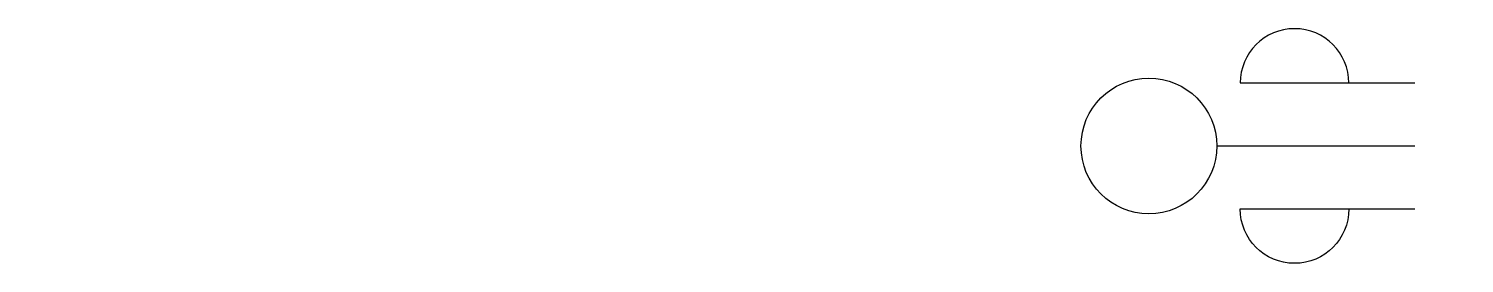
# Model space of a CAD drawing. Header units: millimetres. Extents: x -24416 to 92204, y -190080 to 23760.
# Drawn here: x 2870 to 5830, y -38182 to -37698 of the extents above; entities that cross this region are included whole.
import ezdxf
from ezdxf.xclip import XClip

# ---------------------------------------------------------------- set-up
doc = ezdxf.new("R2010")
doc.units = ezdxf.units.MM
doc.header["$LTSCALE"] = 50
doc.header["$XCLIPFRAME"] = 0
doc.linetypes.add('AUDIT_D_220706163347-0', pattern=[0])
doc.layers.add('A-치수', color=7, linetype='AUDIT_D_220706163347-0')
doc.layers.add('DIM', color=7, linetype='AUDIT_D_220706163347-0')
doc.layers.add('MC', color=135, linetype='Continuous', plot=False)

# ---------------------------------------------------------------- blocks, each defined once
blk = doc.blocks.new('중심')
at = {"layer": 'DIM'}
blk.add_line((-350, 0), (0, 0), dxfattribs=at)
blk.add_circle((-470, 0), 120, dxfattribs=at)
blk = doc.blocks.new('DIM-1108')
at = {"layer": 'DIM'}
for points in [[(5592.2, -61570.4, 1), (5368.2, -61570.4), (5728.2, -61570.4)], [(5592.2, -61830.4, -1), (5368.2, -61830.4), (5728.2, -61830.4)]]:
    blk.add_lwpolyline(points, format="xyb", dxfattribs=at)
at = {"layer": 'A-치수', "xscale": 1.166666666666666, "yscale": 1.166666666666666, "zscale": 1.166666666666666}
blk.add_blockref('중심', (5728.2, -61700.4), dxfattribs=at)
blk = doc.blocks.new('U-84A(기본)', base_point=(206477.1, -21253.3))
at = {"layer": 'MC'}
blk.add_line((212752.1, -17348.3), (206477.1, -17348.3), dxfattribs=at)

msp = doc.modelspace()

# ---------------------------------------------------------------- block references
msp.add_blockref('DIM-1108', (0, 23760))
ref = msp.add_blockref('U-84A(기본)', (8876.2, -41975.4), dxfattribs=dict(xscale=-1))
XClip(ref).set_block_clipping_path([(191242.1148644798, -21553.2908892445), (207671.2559460822, -7828.2908892445)])

doc.saveas('drawing.dxf')
